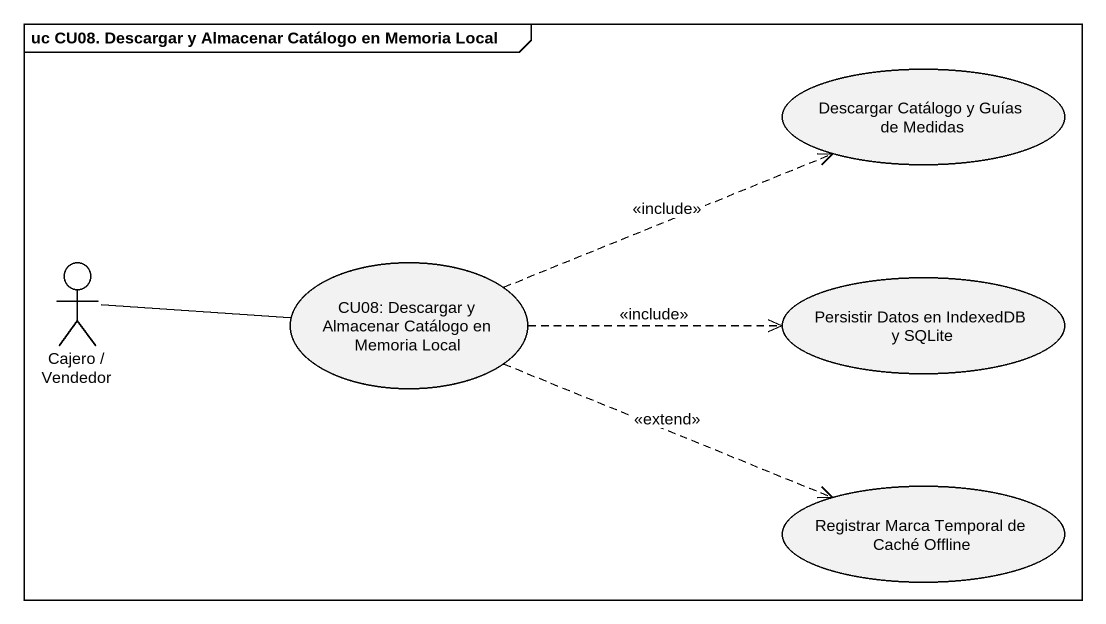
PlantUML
@startuml
mainframe uc CU08. Descargar y Almacenar Catálogo en Memoria Local
usecase "Descargar Catálogo y Guías de Medidas" as Descargar_Catálogo_y_Guías
actor "Cajero / Vendedor" as Cajero_Vendedor
usecase "CU08: Descargar y Almacenar Catálogo en Memoria Local" as CU08_Descargar_y_Almacenar
usecase "Persistir Datos en IndexedDB y SQLite" as Persistir_Datos_en
usecase "Registrar Marca Temporal de Caché Offline" as Registrar_Marca_Temporal_de
Cajero_Vendedor -right- CU08_Descargar_y_Almacenar
CU08_Descargar_y_Almacenar .right.> Descargar_Catálogo_y_Guías : <<include>>
CU08_Descargar_y_Almacenar .right.> Persistir_Datos_en : <<include>>
CU08_Descargar_y_Almacenar .right.> Registrar_Marca_Temporal_de : <<extend>>
@enduml
